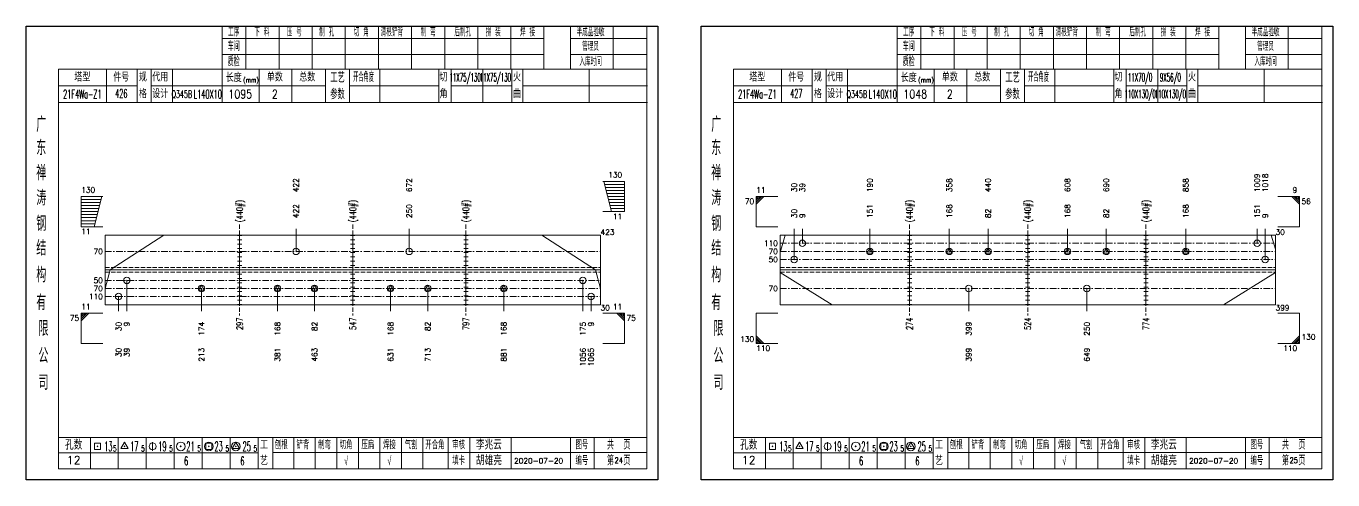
# Model space of a CAD drawing. Extents: x 1310 to 15542, y -76 to 8381.
# Drawn here: x 8695 to 9300, y 3664 to 3874 of the extents above; entities that cross this region are included whole.
import ezdxf
from ezdxf.enums import TextEntityAlignment as Align

# ---------------------------------------------------------------- set-up
doc = ezdxf.new("R2010")
doc.units = 0
doc.header["$MEASUREMENT"] = 0
doc.linetypes.add('一点画线', pattern=[5.2, 3, -1, 0.2, -1])
doc.linetypes.add('虚线', pattern=[2.75, 2, -0.75])
doc.layers.get('0').update_dxf_attribs({"linetype": 'CONTINUOUS', "lineweight": 25})
for name, color, linetype, lineweight in [('1', 7, 'CONTINUOUS', 25), ('2', 7, 'CONTINUOUS', 25), ('4', 7, 'CONTINUOUS', 25), ('5', 7, 'CONTINUOUS', 25)]:
    doc.layers.add(name, color=color, linetype=linetype, lineweight=lineweight)
doc.styles.get("Standard").update_dxf_attribs({"font": 'simplex.shx', "width": 0.7, "height": 3, "bigfont": 'gbhzfs.shx'})

# ---------------------------------------------------------------- blocks, each defined once
blk = doc.blocks.new('孔21.5')
at = {"layer": '5', "color": 7, "linetype": 'Continuous', "lineweight": 13}
for p, q in [((-0.1, -0.1), (0.1, 0.1)), ((0.1, -0.1), (-0.1, 0.1))]:
    blk.add_line(p, q, dxfattribs=at)
blk.add_circle((0, 0), 1, dxfattribs=at)
blk = doc.blocks.new('孔25.5')
at = {"layer": '5', "color": 7, "linetype": 'Continuous', "lineweight": 13}
for p, q in [((0, 1), (-0.866, -0.5)), ((-0.1, -0.1), (0.1, 0.1)), ((0.1, -0.1), (-0.1, 0.1)), ((0.866, -0.5), (0, 1)), ((-0.866, -0.5), (0.866, -0.5))]:
    blk.add_line(p, q, dxfattribs=at)
blk.add_circle((0, 0), 1, dxfattribs=at)
blk = doc.blocks.new('CTJGK')
at = {"color": 6, "linetype": 'Continuous'}
for p, q in [((0, 209.97), (292.13, 209.97)), ((0, 0), (0, 209.97)), ((292.13, 209.97), (292.13, 0)), ((292.13, 0), (0, 0))]:
    blk.add_line(p, q, dxfattribs=at)

msp = doc.modelspace()

# ---------------------------------------------------------------- linework, layer by layer
at = {"color": 7, "linetype": 'Continuous', "lineweight": 13}
for p, q in [((8972.042, 3801.914), (8962.042, 3801.914)), ((8966.042, 3787.914), (8962.542, 3801.914)), ((8972.042, 3787.914), (8972.042, 3801.914)), ((8720.912, 3794.914), (8730.912, 3794.914)), ((8720.912, 3780.914), (8720.912, 3794.914)), ((8726.912, 3780.914), (8730.412, 3794.914)), ((8972.042, 3800.514), (8962.892, 3800.514)), ((8972.042, 3799.114), (8963.242, 3799.114)), ((8972.042, 3797.714), (8963.592, 3797.714)), ((8972.042, 3796.314), (8963.942, 3796.314)), ((8972.042, 3794.914), (8964.292, 3794.914)), ((9033.042, 3794.914), (9043.042, 3794.914)), ((9033.042, 3780.914), (9033.042, 3794.914)), ((9033.917, 3794.914), (9033.042, 3794.039)), ((9034.792, 3794.914), (9033.042, 3793.164)), ((9035.667, 3794.914), (9033.042, 3792.289)), ((9036.542, 3794.914), (9033.042, 3791.414)), ((9284.172, 3794.914), (9274.172, 3794.914)), ((9280.672, 3794.914), (9284.172, 3791.414)), ((9281.547, 3794.914), (9284.172, 3792.289)), ((9282.422, 3794.914), (9284.172, 3793.164)), ((9283.297, 3794.914), (9284.172, 3794.039)), ((9284.172, 3780.914), (9284.172, 3794.914)), ((8720.912, 3793.514), (8730.062, 3793.514)), ((8720.912, 3792.114), (8729.712, 3792.114)), ((8720.912, 3790.714), (8729.362, 3790.714)), ((8720.912, 3789.314), (8729.012, 3789.314)), ((8972.042, 3793.514), (8964.642, 3793.514)), ((8972.042, 3792.114), (8964.992, 3792.114)), ((8972.042, 3790.714), (8965.342, 3790.714)), ((8972.042, 3789.314), (8965.692, 3789.314)), ((8720.912, 3787.914), (8728.662, 3787.914)), ((8720.912, 3786.514), (8728.312, 3786.514)), ((8720.912, 3785.114), (8727.962, 3785.114)), ((8720.912, 3783.714), (8727.612, 3783.714)), ((8972.042, 3787.914), (8962.042, 3787.914)), ((8720.912, 3782.314), (8727.262, 3782.314)), ((8720.912, 3780.914), (8730.912, 3780.914)), ((8734.213, 3760.914), (8759.114, 3776.986)), ((8820.216, 3769.486), (8820.216, 3779.914)), ((8872.528, 3769.486), (8872.528, 3779.914)), ((8958.74, 3760.914), (8933.839, 3776.986)), ((9033.042, 3780.914), (9043.042, 3780.914)), ((9044.042, 3768.95), (9046.447, 3776.986)), ((9050.601, 3765.736), (9050.601, 3779.914)), ((9054.351, 3773.236), (9054.351, 3779.914)), ((9085.582, 3769.486), (9085.582, 3779.914)), ((9122.313, 3769.486), (9122.313, 3779.914)), ((9140.241, 3769.486), (9140.241, 3779.914)), ((9176.972, 3769.486), (9176.972, 3779.914)), ((9194.9, 3769.486), (9194.9, 3779.914)), ((9231.631, 3769.486), (9231.631, 3779.914)), ((9264.645, 3773.236), (9264.645, 3779.914)), ((9268.395, 3765.736), (9268.395, 3779.914)), ((9273.172, 3770.557), (9271.204, 3776.986)), ((9284.172, 3780.914), (9274.172, 3780.914)), ((8731.912, 3752.304), (8734.213, 3760.914)), ((8961.042, 3752.304), (8958.74, 3760.914)), ((9044.042, 3759.766), (9068.092, 3744.843)), ((9273.172, 3759.766), (9249.122, 3744.843)), ((8741.939, 3756.093), (8741.939, 3741.914)), ((8952.881, 3756.093), (8952.881, 3741.914)), ((8738.189, 3748.593), (8738.189, 3741.914)), ((8776.482, 3752.343), (8776.482, 3741.914)), ((8811.636, 3752.343), (8811.636, 3741.914)), ((8828.795, 3752.343), (8828.795, 3741.914)), ((8863.949, 3752.343), (8863.949, 3741.914)), ((8881.108, 3752.343), (8881.108, 3741.914)), ((8916.262, 3752.343), (8916.262, 3741.914)), ((8956.631, 3748.593), (8956.631, 3741.914)), ((9131.277, 3752.343), (9131.277, 3741.914)), ((9185.936, 3752.343), (9185.936, 3741.914)), ((8720.912, 3740.914), (8730.912, 3740.914)), ((8720.912, 3740.914), (8720.912, 3726.914)), ((8721.787, 3740.914), (8720.912, 3740.039)), ((8722.662, 3740.914), (8720.912, 3739.164)), ((8723.537, 3740.914), (8720.912, 3738.289)), ((8724.412, 3740.914), (8720.912, 3737.414)), ((8972.042, 3740.914), (8962.042, 3740.914)), ((8968.542, 3740.914), (8972.042, 3737.414)), ((8969.417, 3740.914), (8972.042, 3738.289)), ((8970.292, 3740.914), (8972.042, 3739.164)), ((8971.167, 3740.914), (8972.042, 3740.039)), ((8972.042, 3740.914), (8972.042, 3726.914)), ((9033.042, 3740.914), (9043.042, 3740.914)), ((9033.042, 3740.914), (9033.042, 3726.914)), ((9284.172, 3740.914), (9274.172, 3740.914)), ((9284.172, 3740.914), (9284.172, 3726.914)), ((9036.542, 3726.914), (9033.042, 3730.414)), ((9035.667, 3726.914), (9033.042, 3729.539)), ((9034.792, 3726.914), (9033.042, 3728.664)), ((9280.672, 3726.914), (9284.172, 3730.414)), ((9281.547, 3726.914), (9284.172, 3729.539)), ((9282.422, 3726.914), (9284.172, 3728.664)), ((8720.912, 3726.914), (8730.912, 3726.914)), ((8972.042, 3726.914), (8962.042, 3726.914)), ((9033.917, 3726.914), (9033.042, 3727.789)), ((9033.042, 3726.914), (9043.042, 3726.914)), ((9284.172, 3726.914), (9274.172, 3726.914)), ((9283.297, 3726.914), (9284.172, 3727.789))]:
    msp.add_line(p, q, dxfattribs=at)
at = {"color": 7, "linetype": 'Continuous', "lineweight": 18}
for p, q in [((8731.912, 3776.986), (8731.912, 3744.843)), ((8731.912, 3776.986), (8961.042, 3776.986)), ((8961.042, 3776.986), (8961.042, 3744.843)), ((9044.042, 3776.986), (9044.042, 3744.843)), ((9044.042, 3776.986), (9273.172, 3776.986)), ((9273.172, 3776.986), (9273.172, 3744.843)), ((8731.912, 3760.914), (8961.042, 3760.914)), ((9044.042, 3760.914), (9273.172, 3760.914))]:
    msp.add_line(p, q, dxfattribs=at)
at = {"color": 3, "linetype": '一点画线', "lineweight": 13}
for p, q in [((9044.042, 3773.236), (9273.172, 3773.236)), ((8731.912, 3769.486), (8961.042, 3769.486)), ((9044.042, 3769.486), (9273.172, 3769.486)), ((9044.042, 3765.736), (9273.172, 3765.736)), ((8731.912, 3756.093), (8961.042, 3756.093)), ((8731.912, 3752.343), (8961.042, 3752.343)), ((8731.912, 3748.593), (8961.042, 3748.593)), ((9044.042, 3752.343), (9273.172, 3752.343))]:
    msp.add_line(p, q, dxfattribs=at)
at = {"color": 1, "linetype": '虚线', "lineweight": 18}
for p, q in [((8731.912, 3761.986), (8961.042, 3761.986)), ((8731.912, 3759.843), (8961.042, 3759.843)), ((9044.042, 3761.986), (9273.172, 3761.986)), ((9044.042, 3759.843), (9273.172, 3759.843))]:
    msp.add_line(p, q, dxfattribs=at)
at = {"layer": '1', "color": 7, "linetype": 'Continuous', "lineweight": 18}
for p, q in [((8731.912, 3744.843), (8961.042, 3744.843)), ((9044.042, 3744.843), (9273.172, 3744.843))]:
    msp.add_line(p, q, dxfattribs=at)
at = {"layer": '2', "color": 7, "linetype": 'Continuous', "lineweight": 13}
for p, q in [((8795.148, 3776.914), (8793.148, 3776.914)), ((8794.148, 3760.914), (8794.148, 3776.986)), ((8847.461, 3776.914), (8845.461, 3776.914)), ((8846.461, 3760.914), (8846.461, 3776.986)), ((8899.774, 3776.914), (8897.774, 3776.914)), ((8898.774, 3760.914), (8898.774, 3776.986)), ((9104.91, 3776.914), (9102.91, 3776.914)), ((9103.91, 3760.914), (9103.91, 3776.986)), ((9159.569, 3776.914), (9157.569, 3776.914)), ((9158.569, 3760.914), (9158.569, 3776.986)), ((9214.228, 3776.914), (9212.228, 3776.914)), ((9213.228, 3760.914), (9213.228, 3776.986)), ((8795.148, 3774.914), (8793.148, 3774.914)), ((8795.148, 3772.914), (8793.148, 3772.914)), ((8795.148, 3770.914), (8793.148, 3770.914)), ((8847.461, 3774.914), (8845.461, 3774.914)), ((8847.461, 3772.914), (8845.461, 3772.914)), ((8847.461, 3770.914), (8845.461, 3770.914)), ((8899.774, 3774.914), (8897.774, 3774.914)), ((8899.774, 3772.914), (8897.774, 3772.914)), ((8899.774, 3770.914), (8897.774, 3770.914)), ((9104.91, 3774.914), (9102.91, 3774.914)), ((9104.91, 3772.914), (9102.91, 3772.914)), ((9104.91, 3770.914), (9102.91, 3770.914)), ((9159.569, 3774.914), (9157.569, 3774.914)), ((9159.569, 3772.914), (9157.569, 3772.914)), ((9159.569, 3770.914), (9157.569, 3770.914)), ((9214.228, 3774.914), (9212.228, 3774.914)), ((9214.228, 3772.914), (9212.228, 3772.914)), ((9214.228, 3770.914), (9212.228, 3770.914)), ((8795.148, 3768.914), (8793.148, 3768.914)), ((8795.148, 3766.914), (8793.148, 3766.914)), ((8795.148, 3764.914), (8793.148, 3764.914)), ((8847.461, 3768.914), (8845.461, 3768.914)), ((8847.461, 3766.914), (8845.461, 3766.914)), ((8847.461, 3764.914), (8845.461, 3764.914)), ((8899.774, 3768.914), (8897.774, 3768.914)), ((8899.774, 3766.914), (8897.774, 3766.914)), ((8899.774, 3764.914), (8897.774, 3764.914)), ((9104.91, 3768.914), (9102.91, 3768.914)), ((9104.91, 3766.914), (9102.91, 3766.914)), ((9104.91, 3764.914), (9102.91, 3764.914)), ((9159.569, 3768.914), (9157.569, 3768.914)), ((9159.569, 3766.914), (9157.569, 3766.914)), ((9159.569, 3764.914), (9157.569, 3764.914)), ((9214.228, 3768.914), (9212.228, 3768.914)), ((9214.228, 3766.914), (9212.228, 3766.914)), ((9214.228, 3764.914), (9212.228, 3764.914)), ((8795.148, 3762.914), (8793.148, 3762.914)), ((8793.148, 3758.914), (8795.148, 3758.914)), ((8794.148, 3760.914), (8794.148, 3744.843)), ((8847.461, 3762.914), (8845.461, 3762.914)), ((8845.461, 3758.914), (8847.461, 3758.914)), ((8846.461, 3760.914), (8846.461, 3744.843)), ((8899.774, 3762.914), (8897.774, 3762.914)), ((8897.774, 3758.914), (8899.774, 3758.914)), ((8898.774, 3760.914), (8898.774, 3744.843)), ((9104.91, 3762.914), (9102.91, 3762.914)), ((9102.91, 3758.914), (9104.91, 3758.914)), ((9103.91, 3760.914), (9103.91, 3744.843)), ((9159.569, 3762.914), (9157.569, 3762.914)), ((9157.569, 3758.914), (9159.569, 3758.914)), ((9158.569, 3760.914), (9158.569, 3744.843)), ((9214.228, 3762.914), (9212.228, 3762.914)), ((9212.228, 3758.914), (9214.228, 3758.914)), ((9213.228, 3760.914), (9213.228, 3744.843)), ((8793.148, 3756.914), (8795.148, 3756.914)), ((8793.148, 3754.914), (8795.148, 3754.914)), ((8793.148, 3752.914), (8795.148, 3752.914)), ((8845.461, 3756.914), (8847.461, 3756.914)), ((8845.461, 3754.914), (8847.461, 3754.914)), ((8845.461, 3752.914), (8847.461, 3752.914)), ((8897.774, 3756.914), (8899.774, 3756.914)), ((8897.774, 3754.914), (8899.774, 3754.914)), ((8897.774, 3752.914), (8899.774, 3752.914)), ((9102.91, 3756.914), (9104.91, 3756.914)), ((9102.91, 3754.914), (9104.91, 3754.914)), ((9102.91, 3752.914), (9104.91, 3752.914)), ((9157.569, 3756.914), (9159.569, 3756.914)), ((9157.569, 3754.914), (9159.569, 3754.914)), ((9157.569, 3752.914), (9159.569, 3752.914)), ((9212.228, 3756.914), (9214.228, 3756.914)), ((9212.228, 3754.914), (9214.228, 3754.914)), ((9212.228, 3752.914), (9214.228, 3752.914)), ((8793.148, 3750.914), (8795.148, 3750.914)), ((8793.148, 3748.914), (8795.148, 3748.914)), ((8793.148, 3746.914), (8795.148, 3746.914)), ((8845.461, 3750.914), (8847.461, 3750.914)), ((8845.461, 3748.914), (8847.461, 3748.914)), ((8845.461, 3746.914), (8847.461, 3746.914)), ((8897.774, 3750.914), (8899.774, 3750.914)), ((8897.774, 3748.914), (8899.774, 3748.914)), ((8897.774, 3746.914), (8899.774, 3746.914)), ((9102.91, 3750.914), (9104.91, 3750.914)), ((9102.91, 3748.914), (9104.91, 3748.914)), ((9102.91, 3746.914), (9104.91, 3746.914)), ((9157.569, 3750.914), (9159.569, 3750.914)), ((9157.569, 3748.914), (9159.569, 3748.914)), ((9157.569, 3746.914), (9159.569, 3746.914)), ((9212.228, 3750.914), (9214.228, 3750.914)), ((9212.228, 3748.914), (9214.228, 3748.914)), ((9212.228, 3746.914), (9214.228, 3746.914)), ((8793.148, 3744.914), (8795.148, 3744.914)), ((8845.461, 3744.914), (8847.461, 3744.914)), ((8897.774, 3744.914), (8899.774, 3744.914)), ((9102.91, 3744.914), (9104.91, 3744.914)), ((9157.569, 3744.914), (9159.569, 3744.914)), ((9212.228, 3744.914), (9214.228, 3744.914))]:
    msp.add_line(p, q, dxfattribs=at)
at = {"layer": '2', "color": 216, "linetype": '虚线', "lineweight": 13}
for p, q in [((8794.148, 3781.986), (8794.148, 3739.843)), ((8846.461, 3781.986), (8846.461, 3739.843)), ((8898.774, 3781.986), (8898.774, 3739.843)), ((9103.91, 3781.986), (9103.91, 3739.843)), ((9158.569, 3781.986), (9158.569, 3739.843)), ((9213.228, 3781.986), (9213.228, 3739.843))]:
    msp.add_line(p, q, dxfattribs=at)
at = {"layer": '4', "color": 1, "linetype": 'Continuous', "lineweight": 18}
for p, q in [((8695.412, 3873.741), (8695.412, 3663.771)), ((8987.542, 3873.741), (8695.412, 3873.741)), ((8786.042, 3873.741), (8786.042, 3853.901)), ((8797.072, 3873.741), (8797.072, 3853.881)), ((8812.382, 3873.741), (8812.382, 3853.881)), ((8827.702, 3873.741), (8827.702, 3853.881)), ((8843.012, 3873.741), (8843.012, 3853.881)), ((8858.322, 3873.741), (8858.322, 3853.881)), ((8873.632, 3873.741), (8873.632, 3853.881)), ((8888.952, 3873.741), (8888.952, 3853.881)), ((8904.262, 3873.741), (8904.262, 3853.881)), ((8919.572, 3873.741), (8919.572, 3853.881)), ((8934.882, 3873.741), (8934.882, 3853.901)), ((8934.882, 3873.741), (8934.882, 3853.881)), ((8947.162, 3873.741), (8947.162, 3853.881)), ((8966.912, 3873.741), (8966.912, 3853.881)), ((8982.492, 3873.741), (8982.492, 3853.881)), ((8987.542, 3843.941), (8987.542, 3873.741)), ((9007.542, 3873.741), (9007.542, 3663.771)), ((9299.672, 3873.741), (9007.542, 3873.741)), ((9098.172, 3873.741), (9098.172, 3853.901)), ((9109.202, 3873.741), (9109.202, 3853.881)), ((9124.512, 3873.741), (9124.512, 3853.881)), ((9139.832, 3873.741), (9139.832, 3853.881)), ((9155.142, 3873.741), (9155.142, 3853.881)), ((9170.452, 3873.741), (9170.452, 3853.881)), ((9185.762, 3873.741), (9185.762, 3853.881)), ((9201.082, 3873.741), (9201.082, 3853.881)), ((9216.392, 3873.741), (9216.392, 3853.881)), ((9231.702, 3873.741), (9231.702, 3853.881)), ((9247.012, 3873.741), (9247.012, 3853.901)), ((9247.012, 3873.741), (9247.012, 3853.881)), ((9259.292, 3873.741), (9259.292, 3853.881)), ((9279.042, 3873.741), (9279.042, 3853.881)), ((9294.622, 3873.741), (9294.622, 3853.881)), ((9299.672, 3843.941), (9299.672, 3873.741)), ((8934.882, 3868.011), (8786.042, 3868.011)), ((8982.492, 3868.011), (8947.162, 3868.011)), ((9247.012, 3868.011), (9098.172, 3868.011)), ((9294.622, 3868.011), (9259.292, 3868.011)), ((8934.882, 3860.531), (8786.042, 3860.531)), ((8982.492, 3860.531), (8947.162, 3860.531)), ((9247.012, 3860.531), (9098.172, 3860.531)), ((9294.622, 3860.531), (9259.292, 3860.531)), ((8710.422, 3853.881), (8710.422, 3668.821)), ((8982.492, 3853.881), (8710.422, 3853.881)), ((8732.542, 3853.891), (8732.542, 3838.471)), ((8746.692, 3838.471), (8746.692, 3853.881)), ((8753.192, 3838.471), (8753.192, 3853.881)), ((8763.062, 3853.881), (8763.062, 3838.471)), ((8786.042, 3853.901), (8786.042, 3838.471)), ((8803.162, 3853.881), (8803.162, 3838.471)), ((8818.212, 3853.881), (8818.212, 3838.471)), ((8833.912, 3853.881), (8833.912, 3838.471)), ((8844.972, 3853.881), (8844.972, 3838.471)), ((8858.922, 3853.881), (8858.922, 3838.471)), ((8886.222, 3853.881), (8886.222, 3838.471)), ((8891.982, 3853.881), (8891.982, 3838.471)), ((8906.602, 3853.881), (8906.602, 3838.471)), ((8920.062, 3853.881), (8920.062, 3838.471)), ((8925.052, 3853.881), (8925.052, 3838.471)), ((8955.792, 3853.881), (8955.792, 3838.471)), ((8982.492, 3668.821), (8982.492, 3853.881)), ((9022.552, 3853.881), (9022.552, 3668.821)), ((9294.622, 3853.881), (9022.552, 3853.881)), ((9044.672, 3853.891), (9044.672, 3838.471)), ((9058.822, 3838.471), (9058.822, 3853.881)), ((9065.322, 3838.471), (9065.322, 3853.881)), ((9075.192, 3853.881), (9075.192, 3838.471)), ((9098.172, 3853.901), (9098.172, 3838.471)), ((9115.292, 3853.881), (9115.292, 3838.471)), ((9130.342, 3853.881), (9130.342, 3838.471)), ((9146.042, 3853.881), (9146.042, 3838.471)), ((9157.102, 3853.881), (9157.102, 3838.471)), ((9171.052, 3853.881), (9171.052, 3838.471)), ((9198.352, 3853.881), (9198.352, 3838.471)), ((9204.112, 3853.881), (9204.112, 3838.471)), ((9218.732, 3853.881), (9218.732, 3838.471)), ((9232.192, 3853.881), (9232.192, 3838.471)), ((9237.182, 3853.881), (9237.182, 3838.471)), ((9267.922, 3853.881), (9267.922, 3838.471)), ((9294.622, 3668.821), (9294.622, 3853.881)), ((8746.692, 3846.121), (8710.422, 3846.121)), ((8833.912, 3846.171), (8753.192, 3846.171)), ((8844.972, 3846.171), (8886.222, 3846.171)), ((8891.982, 3846.171), (8920.062, 3846.171)), ((8925.052, 3846.171), (8982.672, 3846.171)), ((8987.542, 3663.771), (8987.542, 3843.941)), ((9058.822, 3846.121), (9022.552, 3846.121)), ((9146.042, 3846.171), (9065.322, 3846.171)), ((9157.102, 3846.171), (9198.352, 3846.171)), ((9204.112, 3846.171), (9232.192, 3846.171)), ((9237.182, 3846.171), (9294.802, 3846.171)), ((9299.672, 3663.771), (9299.672, 3843.941)), ((8982.672, 3838.471), (8710.422, 3838.471)), ((9294.802, 3838.471), (9022.552, 3838.471)), ((8710.422, 3683.351), (8982.492, 3683.351)), ((8725.112, 3683.351), (8725.112, 3668.821)), ((8738.042, 3668.821), (8738.042, 3683.351)), ((8750.972, 3683.351), (8750.972, 3668.821)), ((8763.892, 3668.821), (8763.892, 3683.351)), ((8776.822, 3683.351), (8776.822, 3668.821)), ((8789.752, 3668.821), (8789.752, 3683.351)), ((8802.672, 3668.821), (8802.672, 3683.351)), ((8809.542, 3668.821), (8809.542, 3683.351)), ((8819.202, 3668.821), (8819.202, 3683.351)), ((8829.142, 3668.821), (8829.142, 3683.351)), ((8839.082, 3668.821), (8839.082, 3683.351)), ((8849.032, 3668.821), (8849.032, 3683.351)), ((8858.972, 3668.821), (8858.972, 3683.351)), ((8868.912, 3668.821), (8868.912, 3683.351)), ((8878.862, 3668.821), (8878.862, 3683.351)), ((8890.502, 3668.821), (8890.502, 3683.351)), ((8900.652, 3668.821), (8900.652, 3683.351)), ((8919.712, 3668.821), (8919.712, 3683.351)), ((8947.092, 3668.821), (8947.092, 3683.351)), ((8958.052, 3668.821), (8958.052, 3683.351)), ((9022.552, 3683.351), (9294.622, 3683.351)), ((9037.242, 3683.351), (9037.242, 3668.821)), ((9050.172, 3668.821), (9050.172, 3683.351)), ((9063.102, 3683.351), (9063.102, 3668.821)), ((9076.022, 3668.821), (9076.022, 3683.351)), ((9088.952, 3683.351), (9088.952, 3668.821)), ((9101.882, 3668.821), (9101.882, 3683.351)), ((9114.802, 3668.821), (9114.802, 3683.351)), ((9121.672, 3668.821), (9121.672, 3683.351)), ((9131.332, 3668.821), (9131.332, 3683.351)), ((9141.272, 3668.821), (9141.272, 3683.351)), ((9151.212, 3668.821), (9151.212, 3683.351)), ((9161.162, 3668.821), (9161.162, 3683.351)), ((9171.102, 3668.821), (9171.102, 3683.351)), ((9181.042, 3668.821), (9181.042, 3683.351)), ((9190.992, 3668.821), (9190.992, 3683.351)), ((9202.632, 3668.821), (9202.632, 3683.351)), ((9212.782, 3668.821), (9212.782, 3683.351)), ((9231.842, 3668.821), (9231.842, 3683.351)), ((9259.222, 3668.821), (9259.222, 3683.351)), ((9270.182, 3668.821), (9270.182, 3683.351)), ((8802.672, 3676.221), (8710.422, 3676.221)), ((8809.502, 3676.381), (8982.492, 3676.381)), ((9114.802, 3676.221), (9022.552, 3676.221)), ((9121.632, 3676.381), (9294.622, 3676.381)), ((8710.422, 3668.821), (8982.492, 3668.821)), ((9022.552, 3668.821), (9294.622, 3668.821)), ((8695.412, 3663.771), (8987.542, 3663.771)), ((9007.542, 3663.771), (9299.672, 3663.771))]:
    msp.add_line(p, q, dxfattribs=at)
at = {"layer": '4', "color": 7, "linetype": 'Continuous', "lineweight": 13}
for p, q in [((8726.998, 3677.857), (8726.998, 3680.685)), ((8726.998, 3680.685), (8729.826, 3680.685)), ((8729.826, 3680.685), (8729.826, 3677.857)), ((8740.912, 3681.271), (8739.18, 3678.271)), ((8742.644, 3678.271), (8740.912, 3681.271)), ((8753.912, 3681.271), (8753.912, 3677.271)), ((8778.498, 3677.857), (8778.498, 3680.685)), ((8778.498, 3680.685), (8781.326, 3680.685)), ((8781.326, 3680.685), (8781.326, 3677.857)), ((8792.412, 3681.271), (8790.68, 3678.271)), ((8794.144, 3678.271), (8792.412, 3681.271)), ((9039.128, 3677.857), (9039.128, 3680.685)), ((9039.128, 3680.685), (9041.956, 3680.685)), ((9041.956, 3680.685), (9041.956, 3677.857)), ((9053.042, 3681.271), (9051.31, 3678.271)), ((9054.774, 3678.271), (9053.042, 3681.271)), ((9066.042, 3681.271), (9066.042, 3677.271)), ((9090.628, 3677.857), (9090.628, 3680.685)), ((9090.628, 3680.685), (9093.456, 3680.685)), ((9093.456, 3680.685), (9093.456, 3677.857)), ((9104.542, 3681.271), (9102.81, 3678.271)), ((9106.274, 3678.271), (9104.542, 3681.271)), ((8729.826, 3677.857), (8726.998, 3677.857)), ((8728.212, 3679.071), (8728.612, 3679.471)), ((8728.612, 3679.071), (8728.212, 3679.471)), ((8739.18, 3678.271), (8742.644, 3678.271)), ((8740.712, 3679.071), (8741.112, 3679.471)), ((8741.112, 3679.071), (8740.712, 3679.471)), ((8766.712, 3679.071), (8767.112, 3679.471)), ((8767.112, 3679.071), (8766.712, 3679.471)), ((8781.326, 3677.857), (8778.498, 3677.857)), ((8779.712, 3679.071), (8780.112, 3679.471)), ((8780.112, 3679.071), (8779.712, 3679.471)), ((8790.68, 3678.271), (8794.144, 3678.271)), ((8792.212, 3679.071), (8792.612, 3679.471)), ((8792.612, 3679.071), (8792.212, 3679.471)), ((9041.956, 3677.857), (9039.128, 3677.857)), ((9040.342, 3679.071), (9040.742, 3679.471)), ((9040.742, 3679.071), (9040.342, 3679.471)), ((9051.31, 3678.271), (9054.774, 3678.271)), ((9052.842, 3679.071), (9053.242, 3679.471)), ((9053.242, 3679.071), (9052.842, 3679.471)), ((9078.842, 3679.071), (9079.242, 3679.471)), ((9079.242, 3679.071), (9078.842, 3679.471)), ((9093.456, 3677.857), (9090.628, 3677.857)), ((9091.842, 3679.071), (9092.242, 3679.471)), ((9092.242, 3679.071), (9091.842, 3679.471)), ((9102.81, 3678.271), (9106.274, 3678.271)), ((9104.342, 3679.071), (9104.742, 3679.471)), ((9104.742, 3679.071), (9104.342, 3679.471))]:
    msp.add_line(p, q, dxfattribs=at)
for centre, radius in [((8753.912, 3679.271), 1.6), ((8766.912, 3679.271), 2), ((8779.912, 3679.271), 2), ((8792.412, 3679.271), 2), ((9066.042, 3679.271), 1.6), ((9079.042, 3679.271), 2), ((9092.042, 3679.271), 2), ((9104.542, 3679.271), 2)]:
    msp.add_circle(centre, radius, dxfattribs=at)

# ---------------------------------------------------------------- block references
at = {"color": 0, "linetype": 'Continuous'}
for p in [(8695.412, 3663.771), (9007.542, 3663.771)]:
    msp.add_blockref('CTJGK', p, dxfattribs=at)
at = {"color": 8, "linetype": 'Continuous', "lineweight": 9, "xscale": 1.5, "yscale": 1.5, "zscale": 1.5}
for name, p in [('孔21.5', (8820.216, 3769.486)), ('孔21.5', (8872.528, 3769.486)), ('孔21.5', (9054.351, 3773.236)), ('孔25.5', (9085.582, 3769.486)), ('孔25.5', (9122.313, 3769.486)), ('孔25.5', (9140.241, 3769.486)), ('孔25.5', (9176.972, 3769.486)), ('孔25.5', (9194.9, 3769.486)), ('孔25.5', (9231.631, 3769.486)), ('孔21.5', (9264.645, 3773.236)), ('孔21.5', (9050.601, 3765.736)), ('孔21.5', (9268.395, 3765.736))]:
    msp.add_blockref(name, p, dxfattribs=at)
at = {"layer": '1', "color": 8, "linetype": 'Continuous', "lineweight": 9, "xscale": 1.5, "yscale": 1.5, "zscale": 1.5}
for name, p in [('孔21.5', (8741.939, 3756.093)), ('孔25.5', (8776.482, 3752.343)), ('孔25.5', (8811.636, 3752.343)), ('孔25.5', (8828.795, 3752.343)), ('孔25.5', (8863.949, 3752.343)), ('孔25.5', (8881.108, 3752.343)), ('孔25.5', (8916.262, 3752.343)), ('孔21.5', (8952.881, 3756.093)), ('孔21.5', (9131.277, 3752.343)), ('孔21.5', (9185.936, 3752.343)), ('孔21.5', (8738.189, 3748.593)), ('孔21.5', (8956.631, 3748.593))]:
    msp.add_blockref(name, p, dxfattribs=at)

# ---------------------------------------------------------------- texts
at = {"color": 7, "linetype": 'Continuous', "lineweight": 13}
for s, p in [('422', (8820.216, 3796.914)), ('672', (8872.528, 3796.914)), ('30', (9050.601, 3796.914)), ('190', (9085.582, 3796.914)), ('358', (9122.313, 3796.914)), ('440', (9140.241, 3796.914)), ('608', (9176.972, 3796.914)), ('690', (9194.9, 3796.914)), ('858', (9231.631, 3796.914)), ('1009', (9264.645, 3796.914)), ('1018', (9268.395, 3796.914)), ('39', (9054.351, 3796.914))]:
    msp.add_text(s, height=2.5, rotation=90, dxfattribs=at).set_placement(p, align=Align.MIDDLE_LEFT)
for s, p in [('130', (8971.042, 3802.914)), ('9', (9283.172, 3795.914)), ('11', (8971.042, 3741.914)), ('130', (9032.042, 3726.914))]:
    msp.add_text(s, height=2.5, dxfattribs=at).set_placement(p, align=Align.BOTTOM_RIGHT)
for s, p in [('130', (8720.912, 3795.914)), ('11', (9033.042, 3795.914)), ('11', (8720.912, 3741.914)), ('130', (9285.172, 3727.914))]:
    msp.add_text(s, height=2.5, dxfattribs=at).set_placement(p, align=Align.BOTTOM_LEFT)
at = {"color": 8, "linetype": 'Continuous', "lineweight": 9}
for s, p in [('422', (8820.216, 3784.914)), ('250', (8872.528, 3784.914)), ('30', (9050.601, 3784.914)), ('151', (9085.582, 3784.914)), ('168', (9122.313, 3784.914)), ('82', (9140.241, 3784.914)), ('168', (9176.972, 3784.914)), ('82', (9194.9, 3784.914)), ('168', (9231.631, 3784.914)), ('151', (9264.645, 3784.914)), ('9', (9054.351, 3784.914)), ('9', (9268.395, 3784.914))]:
    msp.add_text(s, height=2.5, rotation=90, dxfattribs=at).set_placement(p, align=Align.MIDDLE_LEFT)
at = {"color": 7, "linetype": 'Continuous', "lineweight": 13}
for s, p in [('70', (9032.042, 3793.914)), ('11', (8971.042, 3786.914)), ('75', (8719.912, 3739.914)), ('110', (9283.172, 3725.914))]:
    msp.add_text(s, height=2.5, dxfattribs=at).set_placement(p, align=Align.TOP_RIGHT)
for s, p in [('56', (9285.172, 3793.914)), ('11', (8720.912, 3779.914)), ('75', (8973.042, 3739.914)), ('110', (9033.042, 3725.914))]:
    msp.add_text(s, height=2.5, dxfattribs=at).set_placement(p, align=Align.TOP_LEFT)
for s, p in [('423', (8961.042, 3778.414)), ('30', (9273.172, 3778.414))]:
    msp.add_text(s, height=2.5, dxfattribs=at).set_placement(p, align=Align.MIDDLE_LEFT)
for s, p in [('70', (8730.912, 3769.486)), ('110', (9043.042, 3773.236)), ('70', (9043.042, 3769.486)), ('50', (9043.042, 3765.736)), ('50', (8730.912, 3756.093)), ('70', (8730.912, 3752.343)), ('70', (9043.042, 3752.343)), ('110', (8730.912, 3748.593))]:
    msp.add_text(s, height=2.5, dxfattribs=at).set_placement(p, align=Align.MIDDLE_RIGHT)
at = {"layer": '1', "color": 7, "linetype": 'Continuous', "lineweight": 13}
for s, p in [('30', (8961.042, 3743.414)), ('399', (9273.172, 3743.414))]:
    msp.add_text(s, height=2.5, dxfattribs=at).set_placement(p, align=Align.MIDDLE_LEFT)
at = {"layer": '1', "color": 8, "linetype": 'Continuous', "lineweight": 9}
for s, p in [('30', (8738.189, 3736.914)), ('9', (8741.939, 3736.914)), ('174', (8776.482, 3736.914)), ('168', (8811.636, 3736.914)), ('82', (8828.795, 3736.914)), ('168', (8863.949, 3736.914)), ('82', (8881.108, 3736.914)), ('168', (8916.262, 3736.914)), ('175', (8952.881, 3736.914)), ('9', (8956.631, 3736.914)), ('399', (9131.277, 3736.914)), ('250', (9185.936, 3736.914))]:
    msp.add_text(s, height=2.5, rotation=90, dxfattribs=at).set_placement(p, align=Align.MIDDLE_RIGHT)
at = {"layer": '1', "color": 7, "linetype": 'Continuous', "lineweight": 13}
for s, p in [('30', (8738.189, 3724.914)), ('39', (8741.939, 3724.914)), ('213', (8776.482, 3724.914)), ('381', (8811.636, 3724.914)), ('463', (8828.795, 3724.914)), ('631', (8863.949, 3724.914)), ('713', (8881.108, 3724.914)), ('881', (8916.262, 3724.914)), ('1056', (8952.881, 3724.914)), ('1065', (8956.631, 3724.914)), ('399', (9131.277, 3724.914)), ('649', (9185.936, 3724.914))]:
    msp.add_text(s, height=2.5, rotation=90, dxfattribs=at).set_placement(p, align=Align.MIDDLE_RIGHT)
at = {"layer": '2', "color": 7, "linetype": 'Continuous', "lineweight": 13, "width": 0.7}
for p in [(8794.148, 3782.986), (8846.461, 3782.986), (8898.774, 3782.986), (9103.91, 3782.986), (9158.569, 3782.986), (9213.228, 3782.986)]:
    msp.add_text('(440#)', height=3, rotation=90, dxfattribs=at).set_placement(p, align=Align.MIDDLE_LEFT)
for s, p in [('297', (8794.148, 3738.843)), ('547', (8846.461, 3738.843)), ('797', (8898.774, 3738.843)), ('274', (9103.91, 3738.843)), ('524', (9158.569, 3738.843)), ('774', (9213.228, 3738.843))]:
    msp.add_text(s, height=3, rotation=90, dxfattribs=at).set_placement(p, align=Align.MIDDLE_RIGHT)
at = {"layer": '4', "color": 1, "linetype": 'Continuous', "lineweight": 25}
for s, height, width, p in [('工序', 3.7, 0.7, (8791.412, 3870.871)), ('下 料', 3.7, 0.7, (8804.412, 3870.871)), ('压 号', 3.7, 0.7, (8819.412, 3870.871)), ('制 孔', 3.7, 0.7, (8834.412, 3870.871)), ('切 角', 3.7, 0.7, (8850.412, 3870.871)), ('清根铲背 ', 3.7, 0.7, (8865.412, 3870.871)), (' 制 弯', 3.7, 0.7, (8880.412, 3870.871)), (' 后制孔', 3.7, 0.7, (8896.412, 3870.871)), ('拼 装', 3.7, 0.7, (8911.412, 3870.871)), (' 焊 接', 3.7, 0.7, (8926.412, 3870.871)), ('半成品验收', 3.7, 0.7, (8956.412, 3870.871)), ('工序', 3.7, 0.7, (9103.542, 3870.871)), ('下 料', 3.7, 0.7, (9116.542, 3870.871)), ('压 号', 3.7, 0.7, (9131.542, 3870.871)), ('制 孔', 3.7, 0.7, (9146.542, 3870.871)), ('切 角', 3.7, 0.7, (9162.542, 3870.871)), ('清根铲背 ', 3.7, 0.7, (9177.542, 3870.871)), (' 制 弯', 3.7, 0.7, (9192.542, 3870.871)), (' 后制孔', 3.7, 0.7, (9208.542, 3870.871)), ('拼 装', 3.7, 0.7, (9223.542, 3870.871)), (' 焊 接', 3.7, 0.7, (9238.542, 3870.871)), ('半成品验收', 3.7, 0.7, (9268.542, 3870.871)), ('车间', 4, 0.7, (8791.412, 3864.271)), ('管理员', 3.7, 0.7, (8956.412, 3864.271)), ('车间', 4, 0.7, (9103.542, 3864.271)), ('管理员', 3.7, 0.7, (9268.542, 3864.271)), ('质检', 4, 0.7, (8791.412, 3857.211)), ('入库时间', 3.7, 0.7, (8956.412, 3857.211)), ('质检', 4, 0.7, (9103.542, 3857.211)), ('入库时间', 3.7, 0.7, (9268.542, 3857.211)), ('(mm)', 2.24, 0.7, (8799.412, 3848.771)), ('工艺', 4.8, 0.7, (8839.412, 3850.031)), ('开合角度', 4, 0.6, (8851.412, 3850.031)), ('11X75/130', 3.8, 0.4, (8898.412, 3850.031)), ('11X75/130', 3.8, 0.4, (8912.412, 3850.031)), ('(mm)', 2.24, 0.7, (9111.542, 3848.771)), ('工艺', 4.8, 0.7, (9151.542, 3850.031)), ('开合角度', 4, 0.6, (9163.542, 3850.031)), ('11X70/0', 3.8, 0.4, (9210.542, 3850.031)), ('9X56/0', 3.8, 0.4, (9224.542, 3850.031)), ('21F4Wa-Z1', 4, 0.5, (8721.412, 3842.291)), ('426', 4, 0.5, (8739.412, 3842.541)), ('Q345B', 3.5, 0.5, (8767.412, 3842.271)), ('L140X10', 4, 0.5, (8779.412, 3842.271)), ('1095', 4, 0.8, (8794.412, 3842.321)), ('2', 4, 0.8, (8810.412, 3842.321)), ('参数', 4.8, 0.7, (8839.412, 3842.321)), ('21F4Wa-Z1', 4, 0.5, (9033.542, 3842.291)), ('427', 4, 0.5, (9051.542, 3842.541)), ('Q345B', 3.5, 0.5, (9079.542, 3842.271)), ('L140X10', 4, 0.5, (9091.542, 3842.271)), ('1048', 4, 0.8, (9106.542, 3842.321)), ('2', 4, 0.8, (9122.542, 3842.321)), ('参数', 4.8, 0.7, (9151.542, 3842.321)), ('110X130/0', 3.8, 0.4, (9210.542, 3842.321)), ('110X130/0', 3.8, 0.4, (9224.542, 3842.321)), ('广', 6.96, 0.7, (8702.412, 3828.241)), ('广', 6.96, 0.7, (9014.542, 3828.241)), ('东', 6.96, 0.7, (8702.412, 3817.451)), ('东', 6.96, 0.7, (9014.542, 3817.451)), ('禅', 6.96, 0.7, (8702.412, 3805.861)), ('禅', 6.96, 0.7, (9014.542, 3805.861)), ('涛', 6.96, 0.7, (8702.412, 3794.261)), ('涛', 6.96, 0.7, (9014.542, 3794.261)), ('钢', 6.96, 0.7, (8702.412, 3782.371)), ('钢', 6.96, 0.7, (9014.542, 3782.371)), ('结', 6.96, 0.7, (8702.412, 3771.061)), ('结', 6.96, 0.7, (9014.542, 3771.061)), ('构', 6.96, 0.7, (8702.412, 3758.681)), ('构', 6.96, 0.7, (9014.542, 3758.681)), ('有', 6.96, 0.7, (8702.412, 3745.871)), ('有', 6.96, 0.7, (9014.542, 3745.871)), ('限', 6.96, 0.7, (8703.412, 3733.871)), ('限', 6.96, 0.7, (9015.542, 3733.871)), ('公', 6.96, 0.7, (8703.412, 3721.331)), ('公', 6.96, 0.7, (9015.542, 3721.331)), ('司', 6.96, 0.7, (8703.412, 3708.851)), ('司', 6.96, 0.7, (9015.542, 3708.851)), ('13', 4.47, 0.5, (8733.412, 3679.271)), ('17', 4.47, 0.5, (8745.412, 3679.271)), ('19', 4.47, 0.5, (8758.412, 3679.271)), ('21', 4.47, 0.5, (8771.412, 3679.271)), ('23', 4.47, 0.5, (8784.412, 3679.271)), ('25', 4.47, 0.5, (8797.412, 3679.271)), ('刨根', 3.7, 0.8, (8813.412, 3679.871)), ('铲背', 3.7, 0.8, (8823.412, 3679.871)), ('制弯', 3.7, 0.8, (8833.412, 3679.871)), ('切角', 3.7, 0.8, (8843.412, 3679.871)), ('压扁', 3.7, 0.8, (8853.412, 3679.871)), ('焊接', 3.7, 0.8, (8863.412, 3679.871)), ('气割', 3.7, 0.8, (8873.412, 3679.871)), ('开合角', 3.7, 0.8, (8884.412, 3679.871)), ('审核', 3.7, 0.8, (8895.412, 3679.871)), ('图号', 3.7, 0.8, (8952.412, 3679.871)), ('共  页', 4, 0.8, (8969.412, 3679.871)), ('13', 4.47, 0.5, (9045.542, 3679.271)), ('17', 4.47, 0.5, (9057.542, 3679.271)), ('19', 4.47, 0.5, (9070.542, 3679.271)), ('21', 4.47, 0.5, (9083.542, 3679.271)), ('23', 4.47, 0.5, (9096.542, 3679.271)), ('25', 4.47, 0.5, (9109.542, 3679.271)), ('刨根', 3.7, 0.8, (9125.542, 3679.871)), ('铲背', 3.7, 0.8, (9135.542, 3679.871)), ('制弯', 3.7, 0.8, (9145.542, 3679.871)), ('切角', 3.7, 0.8, (9155.542, 3679.871)), ('压扁', 3.7, 0.8, (9165.542, 3679.871)), ('焊接', 3.7, 0.8, (9175.542, 3679.871)), ('气割', 3.7, 0.8, (9185.542, 3679.871)), ('开合角', 3.7, 0.8, (9196.542, 3679.871)), ('审核', 3.7, 0.8, (9207.542, 3679.871)), ('图号', 3.7, 0.8, (9264.542, 3679.871)), ('共  页', 4, 0.8, (9281.542, 3679.871)), ('5', 2.68, 0.6, (8736.412, 3678.271)), ('5', 2.68, 0.6, (8749.412, 3678.271)), ('5', 2.68, 0.6, (8762.412, 3678.271)), ('6', 4, 0.5, (8769.412, 3672.521)), ('5', 2.68, 0.6, (8775.412, 3678.271)), ('5', 2.68, 0.6, (8788.412, 3678.271)), ('6', 4, 0.5, (8795.412, 3672.521)), ('5', 2.68, 0.6, (8801.412, 3678.271)), ('√', 4, 0.6, (8843.412, 3672.601)), ('√', 4, 0.6, (8863.412, 3672.601)), ('填卡', 3.7, 0.8, (8895.412, 3672.601)), ('编号', 3.7, 0.8, (8952.412, 3672.601)), ('第  页', 4, 0.8, (8969.412, 3672.601)), ('5', 2.68, 0.6, (9048.542, 3678.271)), ('5', 2.68, 0.6, (9061.542, 3678.271)), ('5', 2.68, 0.6, (9074.542, 3678.271)), ('6', 4, 0.5, (9081.542, 3672.521)), ('5', 2.68, 0.6, (9087.542, 3678.271)), ('5', 2.68, 0.6, (9100.542, 3678.271)), ('6', 4, 0.5, (9107.542, 3672.521)), ('5', 2.68, 0.6, (9113.542, 3678.271)), ('√', 4, 0.6, (9155.542, 3672.601)), ('√', 4, 0.6, (9175.542, 3672.601)), ('填卡', 3.7, 0.8, (9207.542, 3672.601)), ('编号', 3.7, 0.8, (9264.542, 3672.601)), ('第  页', 4, 0.8, (9281.542, 3672.601))]:
    msp.add_text(s, height=height, dxfattribs=dict(at, width=width)).set_placement(p, align=Align.MIDDLE_CENTER)
for s, height, p in [('塔型', 3.7, (8721.412, 3850.001)), ('件号', 3.7, (8739.412, 3850.001)), ('规', 3.7, (8749.412, 3850.031)), ('代用', 3.7, (8757.412, 3850.031)), ('长度', 3.7, (8791.412, 3849.771)), ('单数', 3.7, (8810.412, 3850.031)), ('总数', 3.7, (8825.412, 3850.031)), ('切', 3.7, (8888.412, 3850.031)), ('火', 3.7, (8922.412, 3850.031)), ('塔型', 3.7, (9033.542, 3850.001)), ('件号', 3.7, (9051.542, 3850.001)), ('规', 3.7, (9061.542, 3850.031)), ('代用', 3.7, (9069.542, 3850.031)), ('长度', 3.7, (9103.542, 3849.771)), ('单数', 3.7, (9122.542, 3850.031)), ('总数', 3.7, (9137.542, 3850.031)), ('切', 3.7, (9200.542, 3850.031)), ('火', 3.7, (9234.542, 3850.031)), ('格', 3.7, (8749.412, 3842.321)), ('设计', 3.7, (8757.412, 3842.321)), ('角', 3.7, (8888.412, 3842.321)), ('曲', 3.7, (8922.412, 3842.321)), ('格', 3.7, (9061.542, 3842.321)), ('设计', 3.7, (9069.542, 3842.321)), ('角', 3.7, (9200.542, 3842.321)), ('曲', 3.7, (9234.542, 3842.321)), ('孔数', 4, (8717.412, 3679.791)), ('工', 3.7, (8805.412, 3679.871)), ('李兆云', 4, (8909.412, 3679.871)), ('孔数', 4, (9029.542, 3679.791)), ('工', 3.7, (9117.542, 3679.871)), ('李兆云', 4, (9221.542, 3679.871)), ('12', 3.7, (8717.412, 3672.961)), ('艺', 3.7, (8805.412, 3672.521)), ('胡雄亮', 4, (8909.412, 3672.601)), ('12', 3.7, (9029.542, 3672.961)), ('艺', 3.7, (9117.542, 3672.521)), ('胡雄亮', 4, (9221.542, 3672.601)), ('2020-07-20', 2.5, (8932.412, 3672.601)), ('2020-07-20', 2.5, (9244.542, 3672.601))]:
    msp.add_text(s, height=height, dxfattribs=at).set_placement(p, align=Align.MIDDLE_CENTER)
at = {"layer": '4', "color": 6, "linetype": 'Continuous', "lineweight": 25, "width": 0.8}
for s, p in [('24', (8969.437, 3672.829)), ('25', (9281.567, 3672.829))]:
    msp.add_text(s, height=2.5, dxfattribs=at).set_placement(p, align=Align.MIDDLE_CENTER)

doc.saveas('drawing.dxf')
